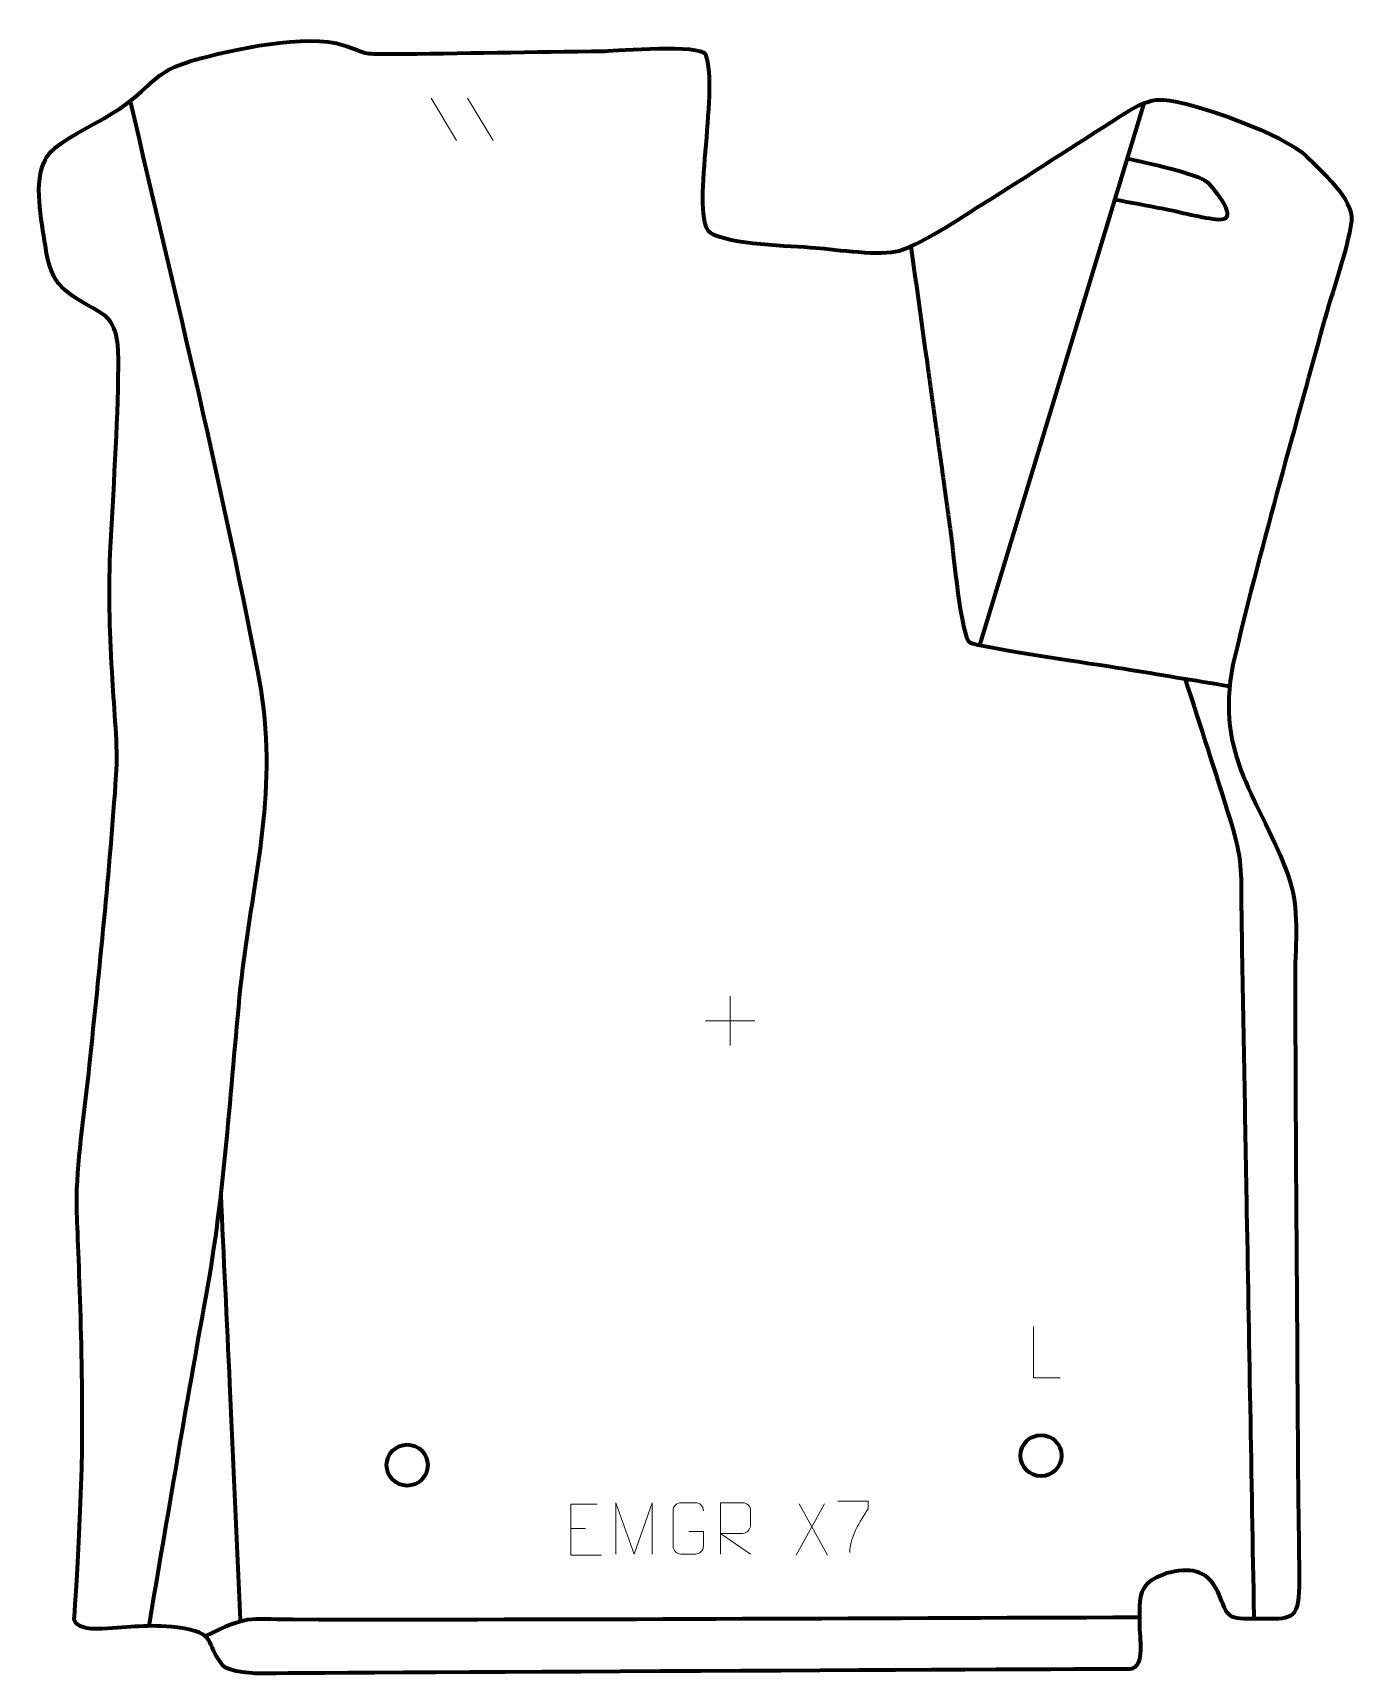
# Model space of a CAD drawing. Header units: millimetres. Extents: x -584 to 59, y 4 to 803.
import ezdxf

# ---------------------------------------------------------------- set-up
doc = ezdxf.new("R2010")
doc.units = ezdxf.units.MM
doc.header["$MEASUREMENT"] = 0
doc.layers.add('layer 2', color=7, linetype='Continuous')
doc.layers.add('layer 3', color=7, linetype='Continuous')

msp = doc.modelspace()

# ---------------------------------------------------------------- linework, layer by layer
at = {"layer": 'layer 2', "color": 140, "lineweight": 158}
for points, knots in [([(-537.1179, 770.1121), (-515.0133, 674.946), (-491.4993, 579.7192), (-473.5136, 483.6807), (-473.5136, 483.6807), (-465.2276, 431.9321), (-477.9854, 389.3198), (-483.5365, 338.5646), (-483.5365, 338.5646), (-488.5881, 287.9714), (-491.151, 238.4818), (-500.3226, 188.2612), (-500.3226, 188.2612), (-510.0666, 134.8492), (-518.9019, 81.2719), (-528.1058, 27.7646)], [0, 0, 0, 0, 0.2, 0.2, 0.2, 0.2, 0.4, 0.4, 0.4, 0.4, 0.6, 0.6, 0.6, 0.6, 1, 1, 1, 1]), ([(-51.7868, 742.2568), (-44.2079, 740.4048), (-16.9971, 734.9149), (-12.5757, 730.436), (-12.5757, 730.436), (-10.044, 727.8713), (3.7397, 711.6867), (-7.3631, 712.4027), (-7.3631, 712.4027), (-14.4265, 712.8582), (-26.8466, 716.2009), (-34.4104, 717.7097), (-34.4104, 717.7097), (-42.2401, 719.1608), (-50.0696, 720.6128), (-57.8992, 722.0644)], [0, 0, 0, 0, 0.2, 0.2, 0.2, 0.2, 0.4, 0.4, 0.4, 0.4, 0.6, 0.6, 0.6, 0.6, 1, 1, 1, 1]), ([(-157.1548, 699.465), (-154.4683, 680.1715), (-151.7818, 660.878), (-149.0952, 641.5845), (-149.0952, 641.5845), (-147.7864, 632.1851), (-146.4776, 622.7857), (-145.1688, 613.3864), (-145.1688, 613.3864), (-143.9289, 604.4817), (-142.6889, 595.577), (-141.449, 586.6723), (-141.449, 586.6723), (-140.1402, 577.2729), (-138.8314, 567.8735), (-137.5226, 558.4741), (-137.5226, 558.4741), (-136.6636, 551.2829), (-132.6594, 508.7728), (-128.406, 506.5348), (-128.406, 506.5348), (-124.4348, 504.4452), (-64.9567, 495.6601), (-55.009, 494.0855), (-55.009, 494.0855), (-55.009, 494.0855), (-53.6013, 493.8558), (-53.6013, 493.8558), (-53.6013, 493.8558), (-36.3956, 491.0123), (-19.1899, 488.1687), (-1.9842, 485.3252)], [0, 0, 0, 0, 0.11111111, 0.11111111, 0.11111111, 0.11111111, 0.22222222, 0.22222222, 0.22222222, 0.22222222, 0.33333333, 0.33333333, 0.33333333, 0.33333333, 0.44444444, 0.44444444, 0.44444444, 0.44444444, 0.55555556, 0.55555556, 0.55555556, 0.55555556, 0.66666667, 0.66666667, 0.66666667, 0.66666667, 0.77777778, 0.77777778, 0.77777778, 0.77777778, 1, 1, 1, 1]), ([(-23.6455, 488.9051), (-16.2776, 465.6683), (-8.5945, 442.5348), (-1.462, 419.2242), (-1.462, 419.2242), (4.0736, 401.0496), (3.6696, 395.2094), (3.6997, 376.5947), (3.6997, 376.5947), (3.7021, 375.1267), (3.716, 373.6649), (3.7344, 372.1971), (3.7344, 372.1971), (4.4843, 326.6333), (5.37, 281.0722), (6.1798, 235.5095), (6.1798, 235.5095), (7.3797, 167.9172), (8.5796, 100.3249), (9.7795, 32.7326), (9.7795, 32.7326), (9.7795, 32.7326), (9.8062, 31.2305), (9.8062, 31.2305)], [0, 0, 0, 0, 0.14285714, 0.14285714, 0.14285714, 0.14285714, 0.28571429, 0.28571429, 0.28571429, 0.28571429, 0.42857143, 0.42857143, 0.42857143, 0.42857143, 0.57142857, 0.57142857, 0.57142857, 0.57142857, 0.71428571, 0.71428571, 0.71428571, 0.71428571, 1, 1, 1, 1]), ([(-493.0521, 238.0028), (-491.7512, 208.6185), (-490.0348, 175.24), (-488.7339, 145.8558), (-488.7339, 145.8558), (-487.0361, 107.5067), (-485.3384, 69.1577), (-483.6404, 30.8086)], [0, 0, 0, 0, 0.33333333, 0.33333333, 0.33333333, 0.33333333, 1, 1, 1, 1]), ([(-45.9028, 31.8668), (-183.2805, 31.5333), (-320.7928, 30.5819), (-458.1542, 30.8632), (-458.1542, 30.8632), (-480.3433, 30.9087), (-479.9752, 33.0797), (-500.5436, 22.7519)], [0, 0, 0, 0, 0.33333333, 0.33333333, 0.33333333, 0.33333333, 1, 1, 1, 1])]:
    msp.add_open_spline(points, degree=3, knots=knots, dxfattribs=at)
msp.add_open_spline([(-123.5302, 505.2527), (-123.5302, 505.2527), (-43.6692, 769.0734), (-43.6692, 769.0734)], degree=3, dxfattribs=at)
at = {"layer": 'layer 3', "color": 250, "lineweight": 200}
for centre in [(-93.7774, 110.7126), (-402.2822, 106.0824)]:
    msp.add_ellipse(centre, major_axis=(0, 10), ratio=1, dxfattribs=at)
at = {"layer": 'layer 3', "color": 242, "lineweight": 158}
msp.add_open_spline([(-50.4485, 6.8258), (-42.84, 7.6404), (-45.9929, 22.7925), (-45.9212, 28.5791), (-45.9212, 28.5791), (-45.7495, 42.4186), (-47.2396, 48.1795), (-32.8849, 53.4156), (-32.8849, 53.4156), (-21.5248, 56.1098), (-13.3476, 55.7901), (-7.7274, 44.5628), (-7.7274, 44.5628), (-2.2292, 30.8243), (-3.5851, 31.2689), (12.1693, 31.2255), (12.1693, 31.2255), (27.6123, 31.1826), (31.5507, 30.0579), (31.8251, 47.298), (31.8251, 47.298), (31.8138, 66.3254), (31.3364, 85.4313), (31.2283, 104.478), (31.2283, 104.478), (30.7783, 184.427), (30.0226, 264.4902), (29.8814, 344.4261), (29.8814, 344.4261), (29.8528, 360.6056), (32.2264, 376.8649), (26.7745, 392.2181), (26.7745, 392.2181), (13.0185, 430.9567), (-9.3809, 450.5482), (-0.3902, 495.9273), (-0.3902, 495.9273), (12.6596, 551.0578), (28.6457, 606.6072), (43.5059, 661.3566), (43.5059, 661.3566), (47.7704, 677.0264), (55.1563, 696.526), (57.3204, 711.9162), (57.3204, 711.9162), (58.6183, 722.1076), (42.2167, 736.4793), (35.3989, 743.2001), (35.3989, 743.2001), (25.084, 753.5457), (-19.6811, 769.9413), (-34.1839, 770.7889), (-34.1839, 770.7889), (-38.7726, 771.0571), (-43.8247, 769.808), (-51.0501, 765.3307), (-51.0501, 765.3307), (-73.4114, 751.4742), (-95.2524, 736.8031), (-117.6443, 722.9299), (-117.6443, 722.9299), (-129.9471, 715.3444), (-149.9121, 701.3774), (-162.7736, 697.2801), (-162.7736, 697.2801), (-171.7384, 694.6304), (-193.3396, 697.843), (-203.4777, 698.7319), (-203.4777, 698.7319), (-216.2113, 699.796), (-245.1301, 700.2608), (-254.8941, 706.0847), (-254.8941, 706.0847), (-264.8246, 713.7165), (-250.5257, 774.4544), (-257.0841, 793.001), (-257.0841, 793.001), (-259.6689, 797.9039), (-299.14, 794.7909), (-306.1096, 794.502), (-306.1096, 794.502), (-340.9615, 794.158), (-375.8567, 793.3304), (-410.6617, 793.0884), (-410.6617, 793.0884), (-424.737, 792.9982), (-421.481, 793.3701), (-433.39, 797.4091), (-433.39, 797.4091), (-450.9709, 803.3719), (-487.4782, 795.1753), (-505.558, 790.2243), (-505.558, 790.2243), (-518.3465, 786.3392), (-522.1357, 783.9415), (-531.5492, 774.8608), (-531.5492, 774.8608), (-545.4137, 761.8488), (-559.7859, 758.0851), (-573.5519, 747.4049), (-573.5519, 747.4049), (-575.6587, 745.6037), (-576.8832, 744.3833), (-578.2776, 741.94), (-578.2776, 741.94), (-584.4829, 731.0665), (-580.1242, 711.8849), (-578.3783, 699.7167), (-578.3783, 699.7167), (-575.4886, 679.5763), (-568.8664, 677.2512), (-552.4477, 667.7281), (-552.4477, 667.7281), (-542.4767, 661.9449), (-542.9522, 651.9511), (-542.8167, 641.2691), (-542.8167, 641.2691), (-543.0895, 611.0915), (-545.3711, 580.2646), (-546.7656, 550.0588), (-546.7656, 550.0588), (-547.7428, 528.6172), (-546.8748, 509.8406), (-545.7064, 488.517), (-545.7064, 488.517), (-544.9524, 474.1404), (-542.9038, 455.8581), (-543.8654, 441.9448), (-543.8654, 441.9448), (-547.1033, 395.0939), (-552.0242, 347.5863), (-556.8588, 300.8449), (-556.8588, 300.8449), (-559.0323, 279.915), (-562.6188, 257.1911), (-563.1276, 236.3944), (-563.1276, 236.3944), (-563.353, 227.1773), (-560.0784, 172.6689), (-560.4214, 122.1601), (-560.4214, 122.1601), (-560.7427, 74.8551), (-564.6308, 31.089), (-564.265, 30.3888), (-564.265, 30.3888), (-562.7201, 27.4313), (-559.0094, 26.1064), (-550.7848, 26.3308), (-550.7848, 26.3308), (-536.4357, 27.0772), (-529.1595, 28.72), (-514.1373, 27.0641), (-514.1373, 27.0641), (-494.1079, 24.0007), (-501.2917, 20.2667), (-491.9103, 8.4543), (-491.9103, 8.4543), (-489.5542, 5.4877), (-475.8147, 4.3144), (-471.5973, 4.6045), (-471.5973, 4.6045), (-467.3799, 4.8946), (-50.4485, 6.8258), (-50.4485, 6.8258)], degree=3, knots=[0, 0, 0, 0, 0.02380952, 0.02380952, 0.02380952, 0.02380952, 0.04761905, 0.04761905, 0.04761905, 0.04761905, 0.07142857, 0.07142857, 0.07142857, 0.07142857, 0.0952381, 0.0952381, 0.0952381, 0.0952381, 0.11904762, 0.11904762, 0.11904762, 0.11904762, 0.14285714, 0.14285714, 0.14285714, 0.14285714, 0.16666667, 0.16666667, 0.16666667, 0.16666667, 0.19047619, 0.19047619, 0.19047619, 0.19047619, 0.21428571, 0.21428571, 0.21428571, 0.21428571, 0.23809524, 0.23809524, 0.23809524, 0.23809524, 0.26190476, 0.26190476, 0.26190476, 0.26190476, 0.28571429, 0.28571429, 0.28571429, 0.28571429, 0.30952381, 0.30952381, 0.30952381, 0.30952381, 0.33333333, 0.33333333, 0.33333333, 0.33333333, 0.35714286, 0.35714286, 0.35714286, 0.35714286, 0.38095238, 0.38095238, 0.38095238, 0.38095238, 0.4047619, 0.4047619, 0.4047619, 0.4047619, 0.42857143, 0.42857143, 0.42857143, 0.42857143, 0.45238095, 0.45238095, 0.45238095, 0.45238095, 0.47619048, 0.47619048, 0.47619048, 0.47619048, 0.5, 0.5, 0.5, 0.5, 0.52380952, 0.52380952, 0.52380952, 0.52380952, 0.54761905, 0.54761905, 0.54761905, 0.54761905, 0.57142857, 0.57142857, 0.57142857, 0.57142857, 0.5952381, 0.5952381, 0.5952381, 0.5952381, 0.61904762, 0.61904762, 0.61904762, 0.61904762, 0.64285714, 0.64285714, 0.64285714, 0.64285714, 0.66666667, 0.66666667, 0.66666667, 0.66666667, 0.69047619, 0.69047619, 0.69047619, 0.69047619, 0.71428571, 0.71428571, 0.71428571, 0.71428571, 0.73809524, 0.73809524, 0.73809524, 0.73809524, 0.76190476, 0.76190476, 0.76190476, 0.76190476, 0.78571429, 0.78571429, 0.78571429, 0.78571429, 0.80952381, 0.80952381, 0.80952381, 0.80952381, 0.83333333, 0.83333333, 0.83333333, 0.83333333, 0.85714286, 0.85714286, 0.85714286, 0.85714286, 0.88095238, 0.88095238, 0.88095238, 0.88095238, 0.9047619, 0.9047619, 0.9047619, 0.9047619, 0.92857143, 0.92857143, 0.92857143, 0.92857143, 0.95238095, 0.95238095, 0.95238095, 0.95238095, 1, 1, 1, 1], dxfattribs=at)
at = {"layer": 'layer 3', "color": 250, "lineweight": 9}
for points in [[(-390.5869, 771.5061), (-390.5869, 771.5061), (-378.2226, 750.9618), (-378.2226, 750.9618)], [(-372.857, 771.5061), (-372.857, 771.5061), (-360.4927, 750.9618), (-360.4927, 750.9618)], [(-245.0425, 334.4189), (-245.0425, 334.4189), (-245.0425, 310.441), (-245.0425, 310.441)], [(-257.0314, 322.4299), (-257.0314, 322.4299), (-233.0535, 322.4299), (-233.0535, 322.4299)], [(-199.1877, 87.2153), (-199.1877, 87.2153), (-212.9283, 62.3195), (-212.9283, 62.3195)], [(-211.4737, 87.2153), (-211.4737, 87.2153), (-197.7331, 62.2618), (-197.7331, 62.2618)], [(-322.6479, 75.2622), (-322.6479, 75.2622), (-315.4798, 75.2622), (-315.4798, 75.2622)]]:
    msp.add_open_spline(points, degree=3, dxfattribs=at)
for points, knots in [([(-84.4622, 148.6401), (-84.4622, 148.6401), (-97.4113, 148.6401), (-97.4113, 148.6401), (-97.4113, 148.6401), (-97.4113, 148.6401), (-97.4113, 173.5937), (-97.4113, 173.5937)], [0, 0, 0, 0, 0.33333333, 0.33333333, 0.33333333, 0.33333333, 1, 1, 1, 1]), ([(-192.746, 88.5515), (-192.746, 88.5515), (-177.9299, 88.5515), (-177.9299, 88.5515), (-177.9299, 88.5515), (-177.9302, 87.3019), (-177.9302, 86.0523), (-177.9299, 84.8025), (-177.9299, 84.8025), (-181.9243, 78.8054), (-186.8395, 70.9718), (-186.8395, 63.593)], [0, 0, 0, 0, 0.25, 0.25, 0.25, 0.25, 0.5, 0.5, 0.5, 0.5, 1, 1, 1, 1]), ([(-309.774, 87.1419), (-309.774, 87.1419), (-322.6479, 87.1419), (-322.6479, 87.1419), (-322.6479, 87.1419), (-322.6479, 87.1419), (-322.6479, 62.1883), (-322.6479, 62.1883), (-322.6479, 62.1883), (-322.6479, 62.1883), (-307.7821, 62.1883), (-307.7821, 62.1883)], [0, 0, 0, 0, 0.25, 0.25, 0.25, 0.25, 0.5, 0.5, 0.5, 0.5, 1, 1, 1, 1]), ([(-300.7849, 62.7835), (-300.7849, 62.7835), (-300.7849, 87.7414), (-300.7849, 87.7414), (-300.7849, 87.7414), (-300.7849, 87.7414), (-291.8598, 62.7835), (-291.8598, 62.7835), (-291.8598, 62.7835), (-291.8598, 62.7835), (-283.0999, 87.7409), (-283.0999, 87.7409), (-283.0999, 87.7409), (-283.0999, 87.7409), (-283.0999, 62.7835), (-283.0999, 62.7835)], [0, 0, 0, 0, 0.2, 0.2, 0.2, 0.2, 0.4, 0.4, 0.4, 0.4, 0.6, 0.6, 0.6, 0.6, 1, 1, 1, 1]), ([(-265.2249, 73.7712), (-265.2249, 73.7712), (-258.0568, 73.7712), (-258.0568, 73.7712), (-258.0568, 73.7712), (-258.0568, 73.7712), (-258.0568, 66.6031), (-258.0568, 66.6031), (-258.0568, 66.6031), (-258.1965, 64.2797), (-259.8737, 62.8001), (-262.0215, 62.7893), (-262.0215, 62.7893), (-264.3533, 62.7897), (-266.6853, 62.7897), (-269.0168, 62.7893), (-269.0168, 62.7893), (-270.9417, 62.6839), (-272.9139, 64.5684), (-272.9027, 66.5857), (-272.9027, 66.5857), (-272.9023, 72.3558), (-272.9023, 78.1255), (-272.9027, 83.8948), (-272.9027, 83.8948), (-272.8985, 86.0329), (-271.1517, 87.7521), (-268.9994, 87.7387), (-268.9994, 87.7387), (-266.6737, 87.7387), (-264.3476, 87.7387), (-262.0215, 87.7387), (-262.0215, 87.7387), (-260.0748, 87.7741), (-258.0834, 86.2826), (-258.0568, 83.8449)], [0, 0, 0, 0, 0.1, 0.1, 0.1, 0.1, 0.2, 0.2, 0.2, 0.2, 0.3, 0.3, 0.3, 0.3, 0.4, 0.4, 0.4, 0.4, 0.5, 0.5, 0.5, 0.5, 0.6, 0.6, 0.6, 0.6, 0.7, 0.7, 0.7, 0.7, 0.8, 0.8, 0.8, 0.8, 1, 1, 1, 1]), ([(-249.8118, 62.7855), (-249.8118, 62.7855), (-249.8118, 87.739), (-249.8118, 87.739), (-249.8118, 87.739), (-246.217, 87.739), (-242.6215, 87.739), (-239.0263, 87.739), (-239.0263, 87.739), (-236.701, 87.7013), (-235.1437, 86.2113), (-235.1478, 83.8449), (-235.1478, 83.8449), (-235.1482, 81.8094), (-235.1482, 78.75), (-235.1478, 76.714), (-235.1478, 76.714), (-235.1543, 74.8385), (-236.9666, 72.8967), (-238.9761, 72.8776), (-238.9761, 72.8776), (-238.9761, 72.8776), (-249.8118, 72.8776), (-249.8118, 72.8776), (-249.8118, 72.8776), (-249.8118, 72.8776), (-235.1571, 62.7855), (-235.1571, 62.7855)], [0, 0, 0, 0, 0.125, 0.125, 0.125, 0.125, 0.25, 0.25, 0.25, 0.25, 0.375, 0.375, 0.375, 0.375, 0.5, 0.5, 0.5, 0.5, 0.625, 0.625, 0.625, 0.625, 0.75, 0.75, 0.75, 0.75, 1, 1, 1, 1])]:
    msp.add_open_spline(points, degree=3, knots=knots, dxfattribs=at)

doc.saveas('drawing.dxf')
